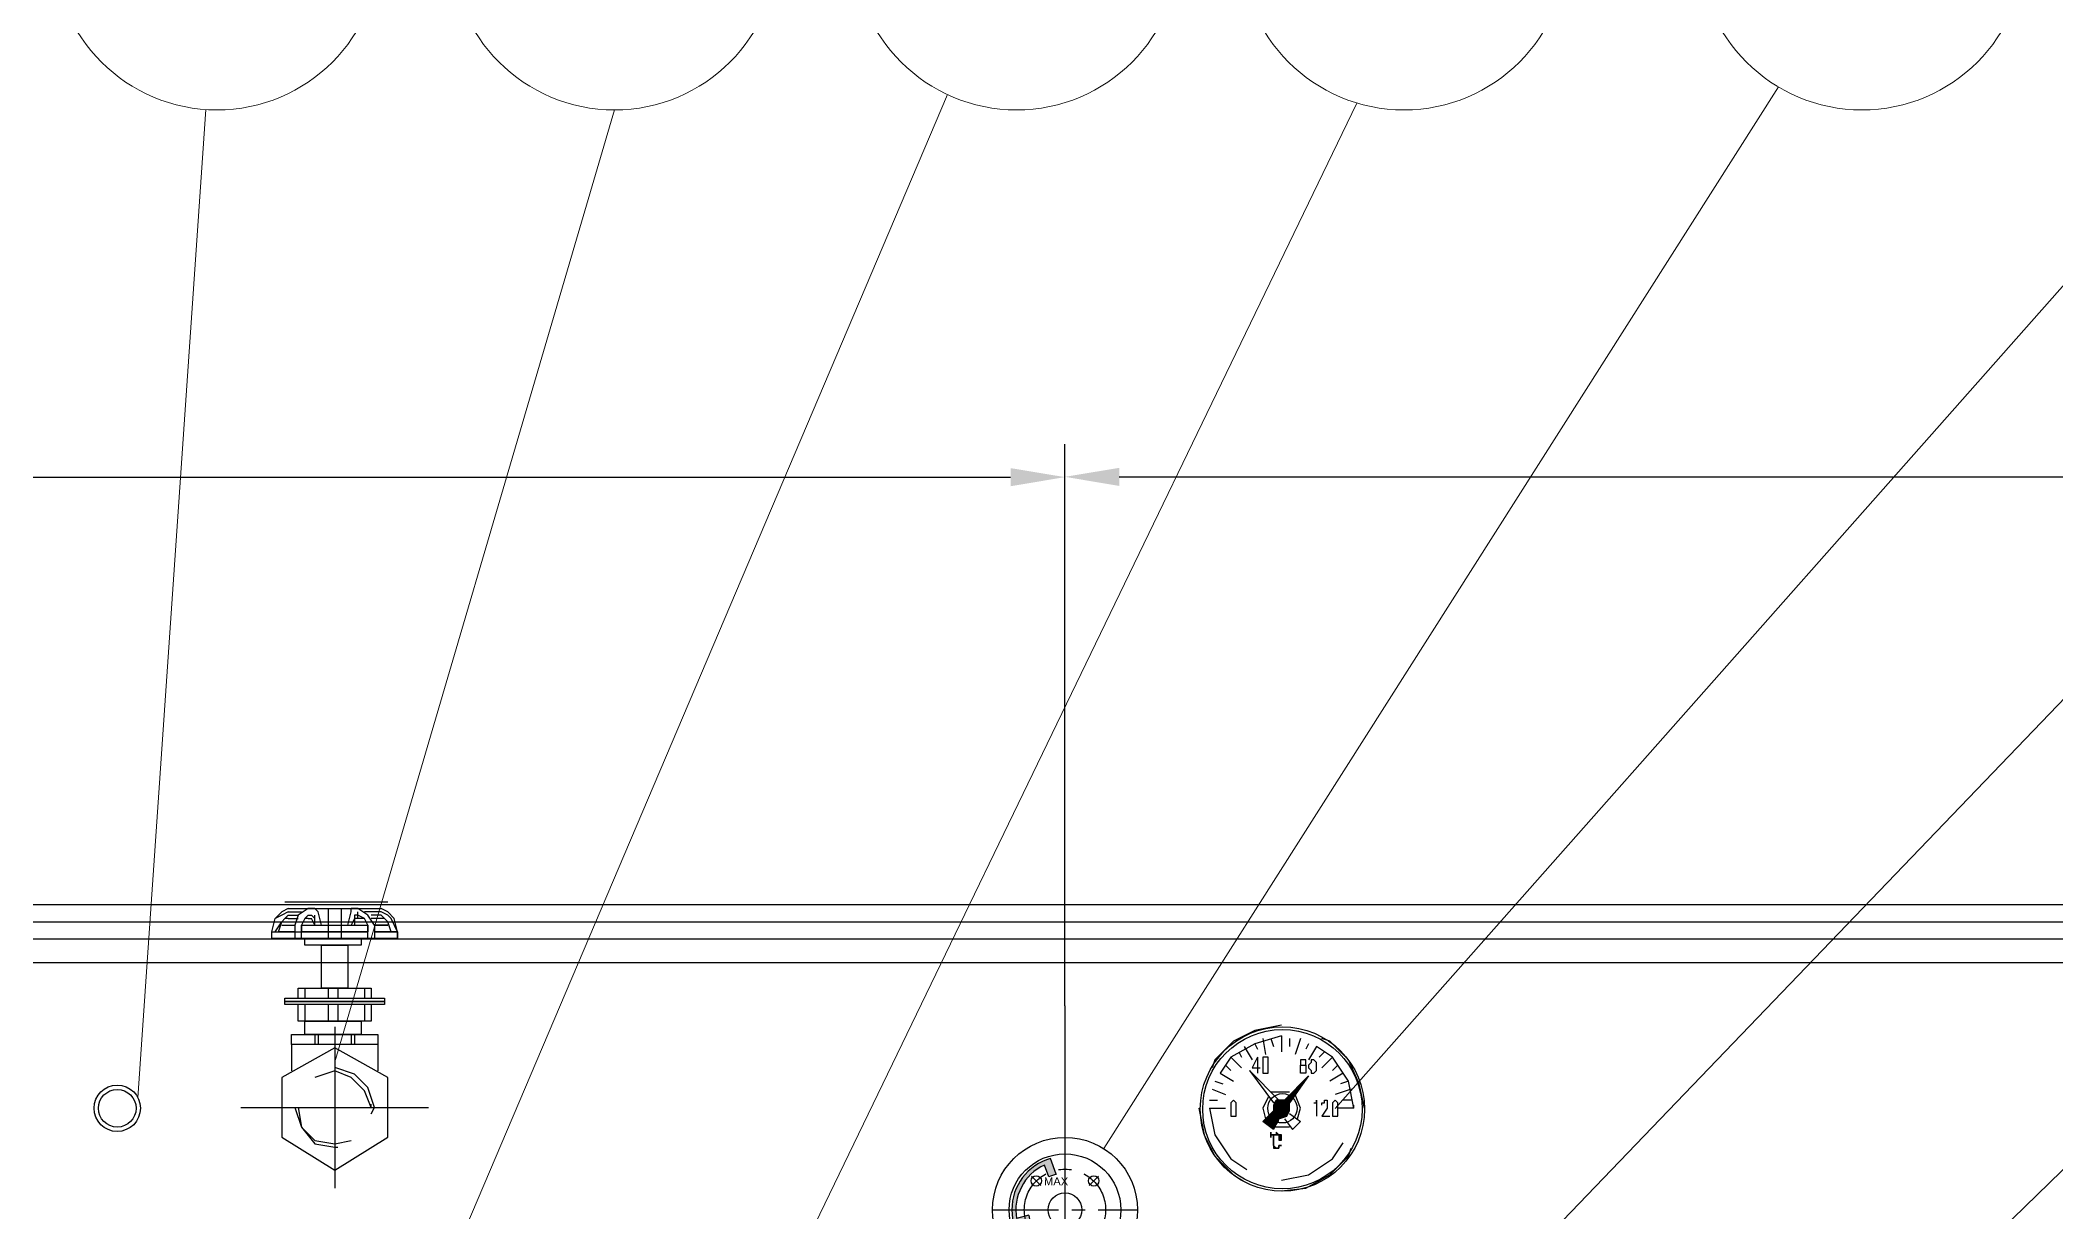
# Model space of a CAD drawing. Header units: millimetres. Extents: x 36873 to 51119, y -3533 to 6541.
# Drawn here: x 40661 to 42052, y 4461 to 5269 of the extents above; entities that cross this region are included whole.
import ezdxf

# ---------------------------------------------------------------- set-up
doc = ezdxf.new("R2010")
doc.units = ezdxf.units.MM
doc.header["$LTSCALE"] = 13
doc.linetypes.add('CENTER', pattern=[50.8, 31.75, -6.35, 6.35, -6.35])
doc.linetypes.add('CENTERX2', pattern=[101.6, 63.5, -12.7, 12.7, -12.7])
doc.layers.get('0').update_dxf_attribs({"color": 1, "linetype": 'CENTER'})
for name, color, linetype in [('1', 4, 'Continuous'), ('2细线层', 4, 'Continuous'), ('标注层', 210, 'Continuous'), ('粗实线', 4, 'Continuous')]:
    doc.layers.add(name, color=color, linetype=linetype)
doc.layers.add('2-0.13', color=3, linetype='Continuous', lineweight=13)
doc.layers.add('标注、文本', color=3, linetype='Continuous', lineweight=25)
doc.styles.add('Note Text (ANSI)', font='arial.ttf')
doc.styles.get("Standard").update_dxf_attribs({"font": 'gbenor.shx', "bigfont": 'gbcbig.shx'})
doc.dimstyles.new('丁晓菲', dxfattribs={"dimscale": 15, "dimtxt": 3.5, "dimasz": 2.5, "dimexe": 1.5, "dimexo": 0, "dimgap": 0.5, "dimtad": 1, "dimtoh": 1, "dimtxsty": 'Standard', "dimcen": 2.5, "dimclrd": 3, "dimclre": 3, "dimclrt": 2, "dimadec": 0, "dimazin": 0, "dimtfac": 1, "dimtmove": 0, "dimatfit": 2, "dimfxl": 1.5, "dimarcsym": 0})

# ---------------------------------------------------------------- blocks, each defined once
blk = doc.blocks.new('A$C5DBA7796')
at = {"layer": '1', "color": 1, "linetype": 'CENTERX2', "lineweight": -3, "ltscale": 0.1}
for p, q in [((36.02, 61.85), (36.02, 0)), ((0, 30.93), (72.03, 30.93))]:
    blk.add_line(p, q, dxfattribs=at)
at = {"layer": '粗实线'}
for points in [[(18.24, 107.13), (15.7, 105.86), (13.16, 103.32)], [(18.24, 105.86), (15.7, 104.59), (13.16, 103.32)], [(18.24, 104.59), (16.97, 103.32), (15.7, 102.05)], [(18.24, 103.32), (16.97, 103.32), (15.7, 102.05)], [(28.4, 107.13), (25.86, 107.13), (22.05, 104.59), (20.78, 100.78)], [(25.86, 104.59), (24.59, 103.32), (23.32, 100.78)], [(25.86, 103.32), (24.59, 103.32), (23.32, 100.78)], [(23.32, 95.7), (23.32, 100.78), (23.32, 98.24)], [(28.4, 100.78), (28.4, 103.32), (27.13, 104.59)], [(28.4, 100.78), (27.13, 103.32)], [(30.94, 100.78), (29.67, 105.86), (28.4, 107.13)], [(28.4, 103.32), (28.4, 104.59)], [(41.1, 100.78), (42.37, 105.86), (42.37, 107.13)], [(44.91, 104.59), (43.64, 104.59), (43.64, 103.32), (43.64, 100.78)], [(44.91, 103.32), (43.64, 103.32)], [(51.26, 100.78), (48.72, 104.59), (44.91, 107.13)], [(48.72, 100.78), (47.45, 103.32), (44.91, 104.59)], [(48.72, 100.78), (47.45, 103.32), (44.91, 103.32)], [(48.72, 95.7), (48.72, 100.78), (48.72, 98.24)], [(58.88, 103.32), (56.34, 105.86), (53.8, 107.13)], [(57.61, 103.32), (56.34, 104.59), (53.8, 105.86)], [(56.34, 102.05), (55.07, 103.32), (53.8, 104.59)], [(56.34, 102.05), (55.07, 103.32), (53.8, 103.32)], [(60.15, 98.24), (60.15, 95.7), (11.89, 95.7), (11.89, 98.24)], [(51.26, 98.24), (60.15, 98.24), (60.15, 95.7), (11.89, 95.7), (11.89, 98.24), (20.78, 98.24)], [(23.32, 98.24), (48.72, 98.24)], [(22.05, 72.84), (22.05, 76.65), (49.99, 76.65), (49.99, 72.84)], [(49.99, 70.3), (49.99, 63.95), (22.05, 63.95), (22.05, 70.3)], [(49.99, 30.93), (47.45, 37.28), (42.37, 42.36), (36.02, 44.9), (28.4, 42.36)], [(49.99, 28.39), (51.26, 30.93), (48.72, 38.55), (43.64, 43.63), (36.02, 46.17)], [(20.78, 30.93), (23.32, 23.31), (28.4, 16.96), (36.02, 15.69), (37.29, 15.69)], [(22.05, 30.93), (23.32, 23.31), (28.4, 18.23), (36.02, 16.96), (42.37, 18.23)], [(49.99, 30.93), (49.99, 32.2)]]:
    blk.add_lwpolyline(points, dxfattribs=at)
for points in [[(46.18, 95.7), (46.18, 93.16), (24.59, 93.16), (24.59, 95.7)], [(41.1, 93.16), (41.1, 76.65), (30.94, 76.65), (30.94, 93.16)], [(55.07, 72.84), (55.07, 71.57), (16.97, 71.57), (16.97, 72.84)], [(55.07, 71.57), (55.07, 70.3), (16.97, 70.3), (16.97, 71.57)], [(46.18, 63.95), (46.18, 58.87), (24.59, 58.87), (24.59, 63.95)], [(52.53, 58.87), (52.53, 55.06), (19.51, 55.06), (19.51, 58.87)], [(15.7, 42.36), (15.7, 19.5), (36.02, 6.8), (56.34, 19.5), (56.34, 42.36), (36.02, 53.79)]]:
    blk.add_lwpolyline(points, close=True, dxfattribs=at)
for points in [[(16.97, 109.67), (16.97, 109.67), (56.34, 109.67), (56.34, 109.67)], [(11.89, 98.24), (11.89, 98.24), (13.16, 103.32), (13.16, 103.32)], [(11.89, 98.24), (11.89, 98.24), (13.16, 103.32), (13.16, 103.32)], [(13.16, 98.24), (13.16, 98.24), (15.7, 102.05), (15.7, 102.05)], [(14.43, 98.24), (14.43, 98.24), (15.7, 102.05), (15.7, 102.05)], [(15.7, 100.78), (15.7, 100.78), (20.78, 100.78), (20.78, 100.78)], [(18.24, 107.13), (18.24, 107.13), (53.8, 107.13), (53.8, 107.13)], [(18.24, 105.86), (18.24, 105.86), (23.32, 105.86), (23.32, 105.86)], [(18.24, 104.59), (18.24, 104.59), (22.05, 104.59), (22.05, 104.59)], [(18.24, 103.32), (18.24, 103.32), (22.05, 103.32), (22.05, 103.32)], [(20.78, 100.78), (20.78, 100.78), (20.78, 95.7), (20.78, 95.7)], [(23.32, 100.78), (23.32, 100.78), (48.72, 100.78), (48.72, 100.78)], [(25.86, 104.59), (25.86, 104.59), (27.13, 104.59), (27.13, 104.59)], [(25.86, 103.32), (25.86, 103.32), (27.13, 103.32), (27.13, 103.32)], [(33.48, 107.13), (33.48, 107.13), (33.48, 95.7), (33.48, 95.7)], [(38.56, 107.13), (38.56, 107.13), (38.56, 95.7), (38.56, 95.7)], [(44.91, 107.13), (44.91, 107.13), (42.37, 107.13), (42.37, 107.13)], [(42.37, 105.86), (42.37, 105.86), (42.37, 107.13), (42.37, 107.13)], [(43.64, 103.32), (43.64, 103.32), (42.37, 100.78), (42.37, 100.78)], [(44.91, 104.59), (44.91, 104.59), (44.91, 105.86), (44.91, 105.86)], [(44.91, 103.32), (44.91, 103.32), (44.91, 104.59), (44.91, 104.59)], [(53.8, 105.86), (53.8, 105.86), (47.45, 105.86), (47.45, 105.86)], [(53.8, 104.59), (53.8, 104.59), (49.99, 104.59), (49.99, 104.59)], [(53.8, 103.32), (53.8, 103.32), (49.99, 103.32), (49.99, 103.32)], [(51.26, 100.78), (51.26, 100.78), (56.34, 100.78), (56.34, 100.78)], [(56.34, 100.78), (56.34, 100.78), (51.26, 100.78), (51.26, 100.78)], [(51.26, 100.78), (51.26, 100.78), (51.26, 95.7), (51.26, 95.7)], [(57.61, 98.24), (57.61, 98.24), (56.34, 102.05), (56.34, 102.05)], [(57.61, 98.24), (57.61, 98.24), (56.34, 102.05), (56.34, 102.05)], [(60.15, 98.24), (60.15, 98.24), (57.61, 103.32), (57.61, 103.32)], [(60.15, 98.24), (60.15, 98.24), (58.88, 103.32), (58.88, 103.32)], [(20.78, 98.24), (20.78, 98.24), (14.43, 98.24), (14.43, 98.24)], [(20.78, 98.24), (20.78, 98.24), (23.32, 98.24), (23.32, 98.24)], [(48.72, 98.24), (48.72, 98.24), (23.32, 98.24), (23.32, 98.24)], [(60.15, 98.24), (60.15, 98.24), (51.26, 98.24), (51.26, 98.24)], [(51.26, 98.24), (51.26, 98.24), (57.61, 98.24), (57.61, 98.24)], [(60.15, 95.7), (60.15, 95.7), (60.15, 98.24), (60.15, 98.24)], [(24.59, 76.65), (24.59, 76.65), (24.59, 72.84), (24.59, 72.84)], [(24.59, 70.3), (24.59, 70.3), (24.59, 63.95), (24.59, 63.95)], [(33.48, 76.65), (33.48, 76.65), (33.48, 72.84), (33.48, 72.84)], [(33.48, 70.3), (33.48, 70.3), (33.48, 63.95), (33.48, 63.95)], [(37.29, 76.65), (37.29, 76.65), (37.29, 72.84), (37.29, 72.84)], [(37.29, 70.3), (37.29, 70.3), (37.29, 63.95), (37.29, 63.95)], [(47.45, 76.65), (47.45, 76.65), (47.45, 72.84), (47.45, 72.84)], [(47.45, 70.3), (47.45, 70.3), (47.45, 63.95), (47.45, 63.95)], [(19.51, 55.06), (19.51, 55.06), (19.51, 44.9), (19.51, 44.9)], [(28.4, 58.87), (28.4, 58.87), (28.4, 55.06), (28.4, 55.06)], [(29.67, 58.87), (29.67, 58.87), (29.67, 55.06), (29.67, 55.06)], [(42.37, 58.87), (42.37, 58.87), (42.37, 55.06), (42.37, 55.06)], [(43.64, 58.87), (43.64, 58.87), (43.64, 55.06), (43.64, 55.06)], [(52.53, 55.06), (52.53, 55.06), (52.53, 44.9), (52.53, 44.9)]]:
    blk.add_open_spline(points, degree=3, dxfattribs=at)
blk = doc.blocks.new('fgffg')
blk.add_hatch(color=256).paths.add_polyline_path([(26283.3, -83546.9, -0.054749), (26292.7, -83543.5), (26285.6, -83524, 0.757864), (26285.6, -83652), (26292.7, -83632.5, -0.054749), (26283.3, -83629), (26277.9, -83643.8, -0.201943), (26245.7, -83608.7), (26260.9, -83604.6, -0.054749), (26258.3, -83594.9), (26243.1, -83599, -0.342707), (26277.9, -83532.1)])
for p, q in [((26283.3, -83546.9), (26277.9, -83532.1)), ((26292.7, -83543.5), (26285.6, -83524)), ((26258.3, -83594.9), (26243.1, -83599)), ((26260.9, -83604.6), (26245.7, -83608.7)), ((26283.3, -83629), (26277.9, -83643.8)), ((26292.7, -83632.5), (26285.6, -83652))]:
    blk.add_line(p, q)
for radius, start, end in [(66.5, 105.6856, 254.3144), (61.5, 114.6661, 190.3339), (45.8, 103.7325, 116.2675), (61.5, 199.6661, 245.3339), (45.8, 188.7325, 201.2675), (45.8, 243.7325, 256.2675)]:
    blk.add_arc((26303.6, -83588), radius, start, end)
blk = doc.blocks.new('A$C6F763E90')
at = {"layer": '1', "color": 1, "linetype": 'CENTERX2', "lineweight": -3, "ltscale": 0.1}
for p, q in [((90.5, 181.1), (90.5, 0)), ((48.8, 132.3), (60.4, 120.7)), ((132.3, 132.3), (120.7, 120.7)), ((0, 90.5), (181.1, 90.5)), ((48.8, 48.8), (60.4, 60.4)), ((132.3, 48.8), (120.7, 60.4))]:
    blk.add_line(p, q, dxfattribs=at)
blk.add_circle((90.5, 90.5), 50.8, dxfattribs=at)
at = {"layer": '2细线层'}
for centre, radius in [((90.5, 90.5), 90.5), ((90.5, 90.5), 69.8), ((54.6, 126.5), 6.5), ((126.5, 126.5), 6.5), ((90.5, 90.5), 21.1), ((54.6, 54.6), 6.5), ((126.5, 54.6), 6.5)]:
    blk.add_circle(centre, radius, dxfattribs=at)
blk.add_blockref('fgffg', (-26213, 83678.5), dxfattribs=at)
at = {"layer": '2细线层', "style": 'Note Text (ANSI)'}
for s, p in [('MAX', (64.3, 121)), ('+20%%DC', (46.5, 67.9)), ('MIN', (70.9, 50.4))]:
    blk.add_text(s, height=10, dxfattribs=at).set_placement(p)
blk = doc.blocks.new('A$C3EE72B81')
at = {"layer": '粗实线', "lineweight": 30}
h = blk.add_hatch(color=256, dxfattribs=at)
h.dxf.hatch_style = 2
h.paths.add_polyline_path([(1.736, 1.82), (1.355, 1.439), (1.482, 1.439)])
h = blk.add_hatch(color=256, dxfattribs=at)
h.dxf.hatch_style = 2
h.paths.add_polyline_path([(1.228, 1.439), (1.185, 1.397), (1.439, 1.397)])
h = blk.add_hatch(color=256, dxfattribs=at)
h.dxf.hatch_style = 2
h.paths.add_polyline_path([(1.185, 1.397), (1.185, 1.355), (1.439, 1.355)])
h = blk.add_hatch(color=256, dxfattribs=at)
h.dxf.hatch_style = 2
h.paths.add_polyline_path([(1.185, 1.397), (1.439, 1.397), (1.439, 1.355)])
h = blk.add_hatch(color=256, dxfattribs=at)
h.dxf.hatch_style = 2
h.paths.add_polyline_path([(1.185, 1.355), (1.185, 1.27), (1.439, 1.27)])
h = blk.add_hatch(color=256, dxfattribs=at)
h.dxf.hatch_style = 2
h.paths.add_polyline_path([(1.185, 1.355), (1.439, 1.355), (1.439, 1.27)])
h = blk.add_hatch(color=256, dxfattribs=at)
h.dxf.hatch_style = 2
h.paths.add_polyline_path([(1.228, 1.439), (1.482, 1.439), (1.439, 1.397)])
h = blk.add_hatch(color=256, dxfattribs=at)
h.dxf.hatch_style = 2
h.paths.add_polyline_path([(1.058, 1.143), (1.016, 1.101), (1.27, 1.101)])
h = blk.add_hatch(color=256, dxfattribs=at)
h.dxf.hatch_style = 2
h.paths.add_polyline_path([(1.016, 1.101), (1.27, 1.101), (1.185, 0.974)])
h = blk.add_hatch(color=256, dxfattribs=at)
h.dxf.hatch_style = 2
h.paths.add_polyline_path([(1.101, 1.185), (1.058, 1.143), (1.27, 1.143)])
h = blk.add_hatch(color=256, dxfattribs=at)
h.dxf.hatch_style = 2
h.paths.add_polyline_path([(1.058, 1.143), (1.27, 1.143), (1.27, 1.101)])
h = blk.add_hatch(color=256, dxfattribs=at)
h.dxf.hatch_style = 2
h.paths.add_polyline_path([(1.185, 1.27), (1.101, 1.185), (1.397, 1.185)])
h = blk.add_hatch(color=256, dxfattribs=at)
h.dxf.hatch_style = 2
h.paths.add_polyline_path([(1.101, 1.185), (1.397, 1.185), (1.27, 1.143)])
h = blk.add_hatch(color=256, dxfattribs=at)
h.dxf.hatch_style = 2
h.paths.add_polyline_path([(1.185, 1.27), (1.439, 1.27), (1.397, 1.185)])
h = blk.add_hatch(color=256, dxfattribs=at)
h.dxf.hatch_style = 2
h.paths.add_polyline_path([(1.143, 0.889), (1.143, 0.847), (1.143, 0.889), (1.185, 0.889)])
h = blk.add_hatch(color=256, dxfattribs=at)
h.dxf.hatch_style = 2
h.paths.add_polyline_path([(1.228, 0.931), (1.228, 0.889), (1.185, 0.889), (1.185, 0.847), (1.185, 0.804), (1.185, 0.762), (1.185, 0.72), (1.185, 0.677), (1.228, 0.677), (1.27, 0.677), (1.228, 0.677), (1.185, 0.72), (1.185, 0.762), (1.185, 0.804), (1.185, 0.847), (1.185, 0.889), (1.228, 0.889), (1.27, 0.889)])
h = blk.add_hatch(color=256, dxfattribs=at)
h.dxf.hatch_style = 2
h.paths.add_polyline_path([(1.312, 0.72), (1.27, 0.72), (1.27, 0.677), (1.228, 0.677), (1.27, 0.677), (1.27, 0.72)])
h = blk.add_hatch(color=256, dxfattribs=at)
h.dxf.hatch_style = 2
h.paths.add_polyline_path([(1.312, 0.889), (1.27, 0.889), (1.27, 0.847), (1.27, 0.804), (1.312, 0.804)])
for points in [[(1.312, 2.625), (0.889, 2.54), (0.55, 2.371), (0.254, 2.074), (0.212, 1.947)], [(1.312, 2.625), (0.889, 2.54), (0.55, 2.371), (0.254, 2.074), (0.212, 1.947)], [(1.312, 2.455), (0.889, 2.328), (0.508, 2.117), (0.339, 1.863)], [(2.455, 1.312), (2.371, 1.736), (2.117, 2.117), (1.863, 2.286)], [(2.625, 1.312), (2.54, 1.693), (2.371, 2.074), (2.074, 2.371), (1.947, 2.413)], [(2.625, 1.312), (2.54, 1.693), (2.371, 2.074), (2.074, 2.371), (1.947, 2.413)], [(0.931, 2.117), (0.847, 1.947), (0.974, 1.947)], [(0.931, 2.117), (0.931, 1.863)], [(1.27, 1.439), (0.804, 1.905), (1.185, 1.397)], [(1.355, 1.439), (1.736, 1.82), (1.439, 1.397)], [(0, 1.312), (0.085, 0.889), (0.254, 0.55), (0.55, 0.254), (0.677, 0.169)], [(0, 1.312), (0.085, 0.889), (0.254, 0.55), (0.55, 0.254), (0.677, 0.169)], [(0.169, 1.312), (0.254, 0.889), (0.508, 0.508), (0.762, 0.339)], [(1.101, 1.482), (1.016, 1.312), (1.058, 1.143)], [(1.439, 1.566), (1.143, 1.566)], [(1.355, 1.439), (1.228, 1.439), (1.185, 1.355), (1.185, 1.27)], [(1.27, 1.143), (1.397, 1.185), (1.439, 1.27), (1.439, 1.397)], [(1.566, 1.143), (1.609, 1.312), (1.524, 1.524)], [(1.82, 1.397), (1.863, 1.397), (1.863, 1.439), (1.863, 1.185)], [(1.947, 1.355), (1.947, 1.397), (1.99, 1.397), (1.99, 1.439), (2.032, 1.439), (2.032, 1.397), (2.032, 1.355), (2.032, 1.312), (1.947, 1.185), (2.074, 1.185)], [(2.455, 1.312), (2.455, 1.355)], [(2.625, 1.312), (2.625, 1.355)], [(2.625, 1.312), (2.625, 1.355)], [(1.185, 0.974), (1.016, 1.101)], [(1.185, 1.016), (1.439, 1.016)], [(1.312, 0.169), (1.736, 0.254), (2.117, 0.508), (2.286, 0.762)], [(1.312, 0), (1.693, 0.042), (2.074, 0.254), (2.371, 0.55), (2.413, 0.677)], [(1.312, 0), (1.693, 0.042), (2.074, 0.254), (2.371, 0.55), (2.413, 0.677)]]:
    blk.add_lwpolyline(points, dxfattribs=at)
for points in [[(1.058, 2.117), (1.016, 2.117), (1.016, 2.074), (1.016, 1.99), (1.016, 1.905), (1.016, 1.863), (1.058, 1.863), (1.101, 1.863), (1.101, 1.905), (1.101, 1.99), (1.101, 2.074), (1.101, 2.117)], [(1.651, 2.074), (1.609, 2.074), (1.609, 2.032), (1.609, 1.99), (1.651, 1.99), (1.693, 1.99), (1.693, 1.947), (1.693, 1.905), (1.693, 1.863), (1.651, 1.863), (1.609, 1.863), (1.609, 1.905), (1.609, 1.947), (1.609, 1.99), (1.651, 1.99), (1.693, 1.99), (1.693, 2.032), (1.693, 2.074)], [(1.778, 2.074), (1.778, 2.032), (1.736, 1.99), (1.736, 1.947), (1.778, 1.905), (1.778, 1.863), (1.82, 1.863), (1.863, 1.905), (1.863, 1.947), (1.863, 1.99), (1.863, 2.032), (1.82, 2.074)], [(0.55, 1.439), (0.508, 1.397), (0.508, 1.312), (0.508, 1.228), (0.508, 1.185), (0.55, 1.185), (0.593, 1.185), (0.593, 1.228), (0.593, 1.312), (0.593, 1.397)], [(1.397, 1.312), (1.397, 1.397), (1.312, 1.397), (1.228, 1.397), (1.185, 1.312), (1.228, 1.228), (1.312, 1.185), (1.397, 1.228)], [(2.159, 1.439), (2.117, 1.397), (2.117, 1.312), (2.117, 1.27), (2.117, 1.228), (2.117, 1.185), (2.159, 1.185), (2.201, 1.185), (2.201, 1.228), (2.201, 1.27), (2.201, 1.312), (2.201, 1.397)], [(1.143, 0.931), (1.143, 0.889), (1.143, 0.847), (1.143, 0.889)], [(1.143, 0.889), (1.143, 0.847), (1.143, 0.889), (1.185, 0.889)], [(1.228, 0.931), (1.228, 0.889), (1.185, 0.889), (1.185, 0.847), (1.185, 0.804), (1.185, 0.762), (1.185, 0.72), (1.185, 0.677), (1.228, 0.677), (1.27, 0.677), (1.228, 0.677), (1.185, 0.72), (1.185, 0.762), (1.185, 0.804), (1.185, 0.847), (1.185, 0.889), (1.228, 0.889), (1.27, 0.889)], [(1.27, 0.889), (1.228, 0.889)], [(1.312, 0.72), (1.27, 0.72), (1.27, 0.677), (1.228, 0.677), (1.27, 0.677), (1.27, 0.72)], [(1.312, 0.889), (1.27, 0.889), (1.27, 0.847), (1.27, 0.804), (1.312, 0.804)]]:
    blk.add_lwpolyline(points, close=True, dxfattribs=at)
for points in [[(0.72, 2.286), (0.72, 2.286), (0.847, 2.074), (0.847, 2.074)], [(0.889, 2.328), (0.889, 2.328), (0.931, 2.244), (0.931, 2.244)], [(1.016, 2.413), (1.016, 2.413), (1.058, 2.159), (1.058, 2.159)], [(1.143, 2.413), (1.143, 2.413), (1.185, 2.286), (1.185, 2.286)], [(1.312, 2.455), (1.312, 2.455), (1.312, 2.201), (1.312, 2.201)], [(1.439, 2.413), (1.439, 2.413), (1.439, 2.286), (1.439, 2.286)], [(1.609, 2.413), (1.609, 2.413), (1.524, 2.159), (1.524, 2.159)], [(1.736, 2.328), (1.736, 2.328), (1.693, 2.244), (1.693, 2.244)], [(1.863, 2.286), (1.863, 2.286), (1.736, 2.074), (1.736, 2.074)], [(0.423, 1.99), (0.423, 1.99), (0.508, 1.905), (0.508, 1.905)], [(0.508, 2.117), (0.508, 2.117), (0.677, 1.947), (0.677, 1.947)], [(0.635, 2.201), (0.635, 2.201), (0.677, 2.117), (0.677, 2.117)], [(1.99, 2.201), (1.99, 2.201), (1.905, 2.117), (1.905, 2.117)], [(2.117, 2.117), (2.117, 2.117), (1.947, 1.947), (1.947, 1.947)], [(2.201, 1.99), (2.201, 1.99), (2.117, 1.905), (2.117, 1.905)], [(0.212, 1.609), (0.212, 1.609), (0.423, 1.524), (0.423, 1.524)], [(0.254, 1.736), (0.254, 1.736), (0.381, 1.693), (0.381, 1.693)], [(0.339, 1.863), (0.339, 1.863), (0.55, 1.736), (0.55, 1.736)], [(2.286, 1.863), (2.286, 1.863), (2.074, 1.736), (2.074, 1.736)], [(2.413, 1.609), (2.413, 1.609), (2.159, 1.524), (2.159, 1.524)], [(2.371, 1.736), (2.371, 1.736), (2.244, 1.693), (2.244, 1.693)], [(0.169, 1.439), (0.169, 1.439), (0.296, 1.439), (0.296, 1.439)], [(0.169, 1.312), (0.169, 1.312), (0.381, 1.312), (0.381, 1.312)], [(0.169, 1.312), (0.169, 1.312), (0.423, 1.312), (0.423, 1.312)], [(2.455, 1.312), (2.455, 1.312), (2.201, 1.312), (2.201, 1.312)], [(2.455, 1.312), (2.455, 1.312), (2.244, 1.312), (2.244, 1.312)], [(2.413, 1.439), (2.413, 1.439), (2.286, 1.439), (2.286, 1.439)], [(1.185, 1.27), (1.185, 1.27), (1.016, 1.101), (1.016, 1.101)], [(1.27, 1.143), (1.27, 1.143), (1.185, 0.974), (1.185, 0.974)], [(1.355, 1.143), (1.355, 1.143), (1.482, 0.974), (1.482, 0.974)], [(1.439, 1.228), (1.439, 1.228), (1.609, 1.101), (1.609, 1.101)], [(1.609, 1.101), (1.609, 1.101), (1.482, 0.974), (1.482, 0.974)]]:
    blk.add_open_spline(points, degree=3, dxfattribs=at)
blk = doc.blocks.new('A$C70FC164C')
at = {"layer": '标注、文本'}
blk.add_circle((71.2, 70), 70, dxfattribs=at)
at = {"layer": '粗实线', "lineweight": 30}
blk.add_circle((71.2, 70.6), 12.5, dxfattribs=at)
at = {"layer": '标注、文本', "xscale": 53.75954962464179, "yscale": 53.75954962464179, "zscale": 53.75954962464179}
blk.add_blockref('A$C3EE72B81', (0, 0.3), dxfattribs=at)
blk = doc.blocks.new('*D1159')
at = {"layer": 'Defpoints', "color": 0}
for p in [(41368.2, 4967.9), (39354.2, 4626), (41368.2, 4603)]:
    blk.add_point(p, dxfattribs=at)
at = {"layer": '标注、文本', "color": 3, "lineweight": -2}
for p, q in [((39354.2, 4626), (39354.2, 4990.4)), ((41368.2, 4603), (41368.2, 4990.4)), ((39391.7, 4967.9), (41330.7, 4967.9))]:
    blk.add_line(p, q, dxfattribs=at)
at = {"layer": '标注、文本', "color": 3}
for points in [[(39391.7, 4974.1), (39391.7, 4961.6), (39354.2, 4967.9)], [(41330.7, 4974.1), (41330.7, 4961.6), (41368.2, 4967.9)]]:
    blk.add_solid(points, dxfattribs=at)
at = {"layer": '标注、文本', "color": 2, "insert": (40361.2, 5001.6), "char_height": 52.5, "attachment_point": 5, "bg_fill": 3, "box_fill_scale": 1.1, "bg_fill_color": 256, "bg_fill_true_color": 13158600, "bg_fill_transparency": 0}
blk.add_mtext('2014', dxfattribs=at)
blk = doc.blocks.new('*D1148')
at = {"layer": 'Defpoints', "color": 0}
for p in [(43001.2, 4968.1), (43001.2, 4619), (41368.2, 4603)]:
    blk.add_point(p, dxfattribs=at)
at = {"layer": '标注、文本', "color": 3, "lineweight": -2}
for p, q in [((41368.2, 4603), (41368.2, 4990.6)), ((43001.2, 4619), (43001.2, 4990.6)), ((41405.7, 4968.1), (42963.7, 4968.1))]:
    blk.add_line(p, q, dxfattribs=at)
at = {"layer": '标注、文本', "color": 3}
for points in [[(41405.7, 4974.3), (41405.7, 4961.8), (41368.2, 4968.1)], [(42963.7, 4974.3), (42963.7, 4961.8), (43001.2, 4968.1)]]:
    blk.add_solid(points, dxfattribs=at)
at = {"layer": '标注、文本', "color": 2, "insert": (42184.7, 5001.8), "char_height": 52.5, "attachment_point": 5, "bg_fill": 3, "box_fill_scale": 1.1, "bg_fill_color": 256, "bg_fill_true_color": 13158600, "bg_fill_transparency": 0}
blk.add_mtext('1633', dxfattribs=at)

msp = doc.modelspace()

# ---------------------------------------------------------------- linework, layer by layer
at = {"layer": '2-0.13'}
for centre in [(40783.059, 5333.916), (41057.386, 5333.916), (41334.825, 5333.916), (41602.139, 5333.916), (41918.1, 5333.916)]:
    msp.add_circle(centre, 112.646, dxfattribs=at)
at = {"layer": '标注、文本', "color": 4, "lineweight": 30, "ltscale": 38.869873}
for p, q in [((42598.234, 4649.006), (40138.234, 4649.006)), ((40138.234, 4633.006), (42598.234, 4633.006))]:
    msp.add_line(p, q, dxfattribs=at)
at = {"layer": '标注、文本', "color": 1, "linetype": 'CENTER'}
msp.add_line((41368.234, 4603.006), (41368.234, 2381.006), dxfattribs=at)
at = {"layer": '标注、文本'}
for centre, radius in [((41518.234, 4531.748), 55), ((40714.315, 4532.365), 16), ((40714.315, 4532.365), 13)]:
    msp.add_circle(centre, radius, dxfattribs=at)
at = {"layer": '标注层', "color": 4, "lineweight": 30, "ltscale": 38.869873}
for p, q in [((40133.234, 4673.006), (42603.234, 4673.006)), ((40133.234, 4661.006), (42603.234, 4661.006))]:
    msp.add_line(p, q, dxfattribs=at)

# ---------------------------------------------------------------- block references
at = {"layer": '标注、文本'}
for name, p, xscale, yscale, zscale in [('A$C5DBA7796', (40799.487, 4477.333), 1.799999999999272, 1.799999999999272, 1.799999999999272), ('A$C70FC164C', (41460.579, 4475.165), 0.8099999999994907, 0.8099999999994907, 0.8099999999994907), ('A$C6F763E90', (41318.234, 4412.365), 0.5521811154059313, 0.5521811154059313, 0.5521811154059313)]:
    msp.add_blockref(name, p, dxfattribs=dict(at, xscale=xscale, yscale=yscale, zscale=zscale))

# ---------------------------------------------------------------- next in the draw order: dimensions: what is measured, and where the dimension line sits
at = {"layer": '标注、文本', "color": 0}
dim = msp.add_linear_dim(base=(41368.234, 4967.866), p1=(39354.234, 4626.006), p2=(41368.234, 4603.006), dimstyle='丁晓菲', override={"dimtfill": 1, "dimarcsym": 1}, dxfattribs=at)
dim.commit()
dim.dimension.update_dxf_attribs({"geometry": '*D1159', "text_midpoint": (40361.234, 5001.616)})

# ---------------------------------------------------------------- next in the draw order: linework, layer by layer
at = {"layer": '2-0.13'}
for p, q in [((41287.082, 5231.889), (40900.483, 4322.468)), ((40775.345, 5221.535), (40728.541, 4539.689)), ((41057.386, 5221.271), (40864.481, 4564.422))]:
    msp.add_line(p, q, dxfattribs=at)

# ---------------------------------------------------------------- next in the draw order: dimensions: what is measured, and where the dimension line sits
at = {"layer": '标注、文本', "color": 0}
dim = msp.add_linear_dim(base=(43001.231, 4968.077), p1=(41368.234, 4603.006), p2=(43001.231, 4618.987), dimstyle='丁晓菲', override={"dimtfill": 1, "dimarcsym": 1}, dxfattribs=at)
dim.commit()
dim.dimension.update_dxf_attribs({"geometry": '*D1148', "text_midpoint": (42184.733, 5001.827)})

# ---------------------------------------------------------------- next in the draw order: linework, layer by layer
at = {"layer": '2-0.13'}
for p, q in [((42183.391, 5242.996), (41554.593, 4532.14)), ((41673.583, 4415.288), (42477.741, 5252.668)), ((41860.518, 5237.1), (41395.05, 4504.566)), ((41569.684, 5226.047), (41183.643, 4427.373)), ((41975.395, 4410.831), (42803.75, 5216.914))]:
    msp.add_line(p, q, dxfattribs=at)

doc.saveas('drawing.dxf')
